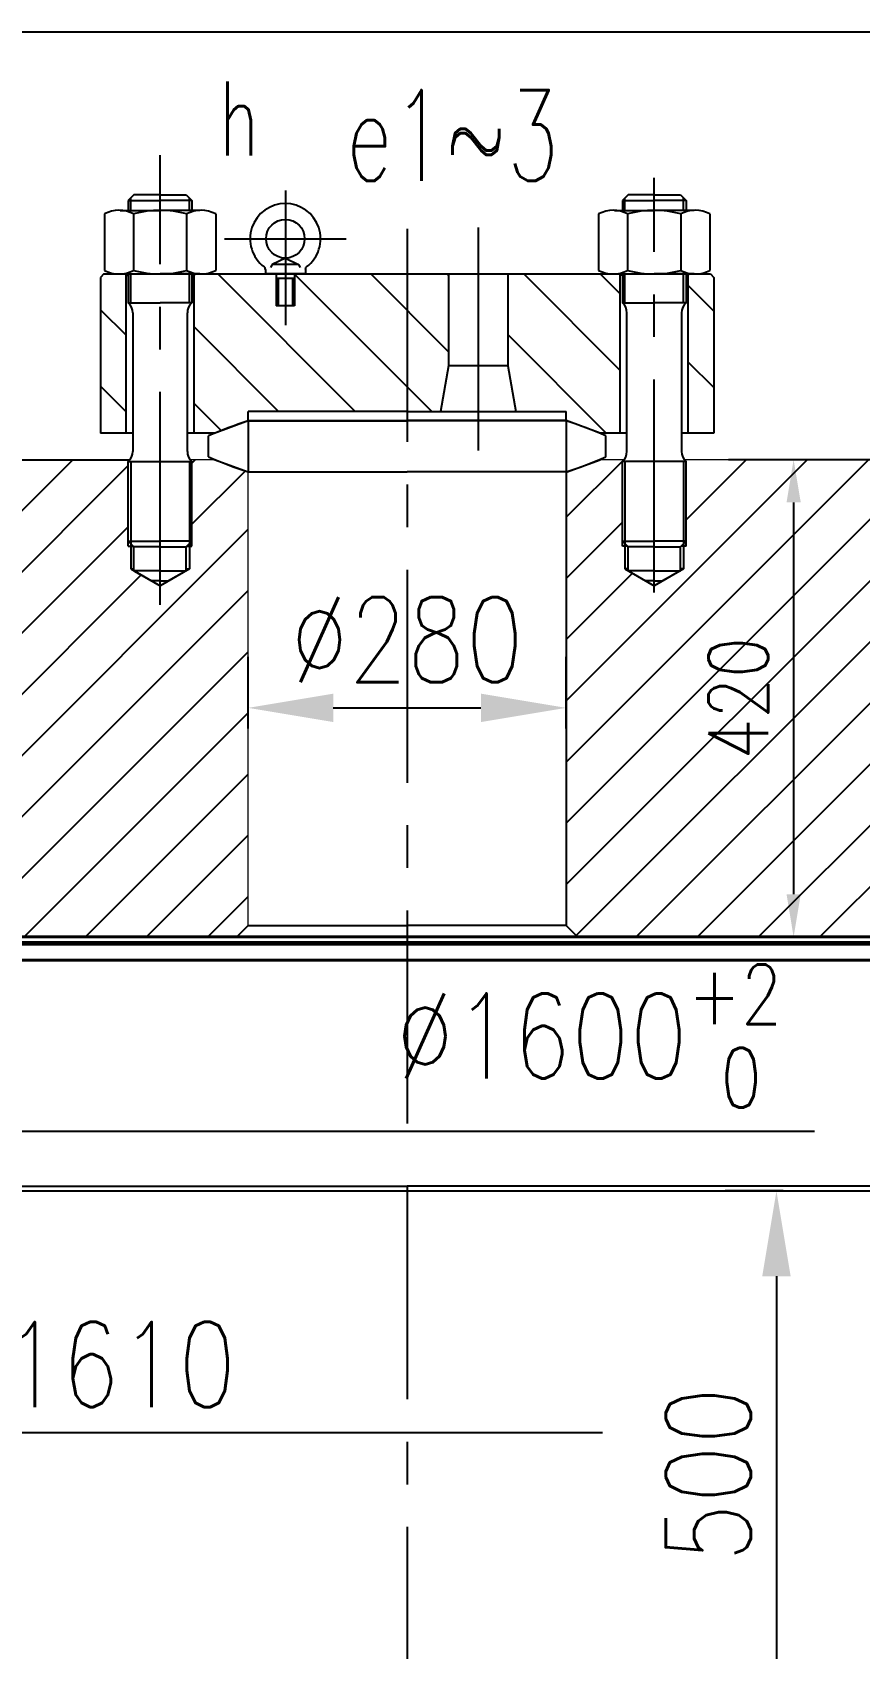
# Model space of a CAD drawing. Header units: inches. Extents: x -375 to 8535, y -150 to 12465.
# Drawn here: x 1910 to 2639, y 10167 to 11590 of the extents above; entities that cross this region are included whole.
import ezdxf

# ---------------------------------------------------------------- set-up
doc = ezdxf.new("R2010")
doc.units = ezdxf.units.IN
doc.header["$LTSCALE"] = 150
doc.linetypes.add('CENTER', pattern=[2, 1.25, -0.25, 0.25, -0.25])
for name, color, linetype in [('1', 7, 'Continuous'), ('1轮廓实线层', 7, 'Continuous'), ('2细线层', 4, 'Continuous'), ('3中心线层', 1, 'CENTER'), ('4', 1, 'CENTER'), ('5剖面线层', 2, 'Continuous'), ('6文字层', 3, 'Continuous'), ('7标注层', 4, 'Continuous')]:
    doc.layers.add(name, color=color, linetype=linetype)
doc.layers.add('BLOCK', color=7, linetype='Continuous', lineweight=40)
doc.styles.add('PC_TEXTSTYLE', font='romans.shx', dxfattribs={"width": 0.8, "bigfont": 'hzfs.shx'})
doc.styles.add('TH_GBDIM', font='romans.shx', dxfattribs={"width": 0.8, "bigfont": 'gbcbig.shx'})
doc.dimstyles.new('TH_GBDIM', dxfattribs={"dimscale": 15, "dimtxt": 3.5, "dimasz": 2.5, "dimexe": 2, "dimexo": 0, "dimgap": 1.5, "dimtad": 1, "dimdec": 0, "dimdsep": 46, "dimtxsty": 'TH_GBDIM', "dimcen": 2.5, "dimclrd": 130, "dimclre": 130, "dimclrt": 3, "dimadec": 0, "dimazin": 0, "dimtfac": 0.714286, "dimtdec": 0, "dimtmove": 0, "dimatfit": 3, "dimfxl": 0, "dimtolj": 1, "dimtzin": 0, "dimlwd": -1, "dimlwe": -1, "dimarcsym": 0})

# ---------------------------------------------------------------- blocks, each defined once
blk = doc.blocks.new('*D28')
at = {"layer": '7标注层', "color": 130}
for p, q in [((2100.3, 10976.9), (2100.3, 11040.2)), ((2380.3, 10976.9), (2380.3, 11040.2)), ((2175.3, 10995.2), (2305.3, 10995.2))]:
    blk.add_line(p, q, dxfattribs=at)
for points in [[(2175.3, 11007.7), (2175.3, 10982.7), (2100.3, 10995.2)], [(2305.3, 11007.7), (2305.3, 10982.7), (2380.3, 10995.2)]]:
    blk.add_solid(points, dxfattribs=at)
at = {"layer": 'DEFPOINTS', "color": 0}
for p in [(2380.3, 10995.2), (2100.3, 10976.9), (2380.3, 10976.9)]:
    blk.add_point(p, dxfattribs=at)
at = {"layer": '7标注层', "color": 3, "insert": (2240.3, 11055.2), "char_height": 75, "attachment_point": 5, "style": 'TH_GBDIM'}
blk.add_mtext('\\A1;%%c280{}{}', dxfattribs=at)
blk = doc.blocks.new('*D29')
at = {"layer": '7标注层', "color": 130}
for p, q in [((1435.3, 10407.5), (1435.3, 10312.2)), ((1510.3, 10357.2), (2412.4, 10357.2))]:
    blk.add_line(p, q, dxfattribs=at)
blk.add_solid([(1510.3, 10369.7), (1510.3, 10344.7), (1435.3, 10357.2)], dxfattribs=at)
at = {"layer": 'DEFPOINTS', "color": 0}
for p in [(1435.3, 10407.5), (2412.4, 10409.5), (2412.4, 10357.2)]:
    blk.add_point(p, dxfattribs=at)
at = {"layer": '7标注层', "color": 3, "insert": (1961.4, 10417.2), "char_height": 75, "attachment_point": 5, "style": 'TH_GBDIM'}
blk.add_mtext('\\A1;%%c1610{}{}', dxfattribs=at)
blk = doc.blocks.new('_None')
blk = doc.blocks.new('*D31')
at = {"layer": '7标注层', "color": 130}
for p, q in [((1439.5, 10622.5), (1439.5, 10667.5)), ((1514.5, 10622.5), (2126.7, 10622.5)), ((2126.7, 10622.5), (2598.9, 10622.5))]:
    blk.add_line(p, q, dxfattribs=at)
blk.add_solid([(1514.5, 10635), (1514.5, 10610), (1439.5, 10622.5)], dxfattribs=at)
at = {"layer": 'DEFPOINTS', "color": 0}
for p in [(2126.7, 10716.2), (1439.5, 10622.5), (2126.7, 10622.5)]:
    blk.add_point(p, dxfattribs=at)
at = {"layer": '7标注层', "color": 3, "insert": (2400.3, 10706.3), "char_height": 75, "attachment_point": 5, "style": 'TH_GBDIM'}
blk.add_mtext('\\A1;\\A1;%%c1600{\\H0.7x;\\S+2^  0;}', dxfattribs=at)
blk = doc.blocks.new('*D36')
at = {"layer": '1轮廓实线层', "color": 130}
for p, q in [((2625.1, 11213.6), (2550.5, 11213.6)), ((2580.5, 11176.1), (2580.5, 10831.1)), ((2598.4, 10793.6), (2550.5, 10793.6))]:
    blk.add_line(p, q, dxfattribs=at)
for points in [[(2574.3, 11176.1), (2586.8, 11176.1), (2580.5, 11213.6)], [(2574.3, 10831.1), (2586.8, 10831.1), (2580.5, 10793.6)]]:
    blk.add_solid(points, dxfattribs=at)
at = {"layer": 'DEFPOINTS', "color": 0}
for p in [(2625.1, 11213.6), (2580.5, 10793.6), (2598.4, 10793.6)]:
    blk.add_point(p, dxfattribs=at)
at = {"layer": '1轮廓实线层', "color": 3, "insert": (2531.8, 11003.6), "char_height": 52.5, "attachment_point": 5, "rotation": 90, "style": 'TH_GBDIM'}
blk.add_mtext('\\A1;420', dxfattribs=at)
blk = doc.blocks.new('*D71')
at = {"layer": '7标注层', "color": 130}
for p, q in [((2571.4, 10569.9), (2520.4, 10569.9)), ((2565.4, 10494.9), (2565.4, 10146)), ((2539, 10071), (2610.4, 10071))]:
    blk.add_line(p, q, dxfattribs=at)
for points in [[(2552.9, 10494.9), (2577.9, 10494.9), (2565.4, 10569.9)], [(2552.9, 10146), (2577.9, 10146), (2565.4, 10071)]]:
    blk.add_solid(points, dxfattribs=at)
at = {"layer": 'DEFPOINTS', "color": 0}
for p in [(2571.4, 10569.9), (2539, 10071), (2565.4, 10071)]:
    blk.add_point(p, dxfattribs=at)
at = {"layer": '7标注层', "color": 3, "insert": (2505.4, 10320.5), "char_height": 75, "attachment_point": 5, "rotation": 90, "style": 'TH_GBDIM'}
blk.add_mtext('\\A1;500', dxfattribs=at)
blk = doc.blocks.new('*D82')
at = {"layer": '7标注层', "color": 130}
for p, q in [((2766.7, 11589.9), (588.9, 11589.9)), ((633.9, 5347.9), (633.9, 11514.9)), ((776.2, 5272.9), (588.9, 5272.9))]:
    blk.add_line(p, q, dxfattribs=at)
for points in [[(621.4, 11514.9), (646.4, 11514.9), (633.9, 11589.9)], [(621.4, 5347.9), (646.4, 5347.9), (633.9, 5272.9)]]:
    blk.add_solid(points, dxfattribs=at)
at = {"layer": 'DEFPOINTS', "color": 0}
for p in [(633.9, 11589.9), (2766.7, 11589.9), (776.2, 5272.9)]:
    blk.add_point(p, dxfattribs=at)
at = {"layer": '7标注层', "color": 3, "insert": (573.9, 8429.6), "char_height": 75, "attachment_point": 5, "rotation": 90, "style": 'TH_GBDIM'}
blk.add_mtext('\\A1;~19590', dxfattribs=at)

msp = doc.modelspace()

# ---------------------------------------------------------------- hatches: boundary and pattern name
at = {"layer": '5剖面线层'}
h = msp.add_hatch(dxfattribs=at)
h.set_pattern_fill('ANSI31', color=256, scale=15, angle=90, style=0)
h.set_pattern_definition([(135, (2e-13, 1327.294), (-33.67596, -33.67596), [])])
h.paths.add_polyline_path([(2427.81, 11376.16), (2426.81, 11377.16), (2422.73, 11377.16, -0.0202427), (2420.51, 11377.16), (2328.81, 11377.16), (2328.81, 11296.16), (2335.87, 11256.16), (2380.31, 11256.16), (2380.31, 11248.08), (2410.31, 11237.16), (2427.81, 11237.16)])
h.paths.add_polyline_path([(2510.31, 11377.16), (2495.12, 11377.16, -0.0202427), (2492.9, 11377.16), (2488.81, 11377.16), (2487.81, 11376.16), (2487.81, 11237.16), (2510.31, 11237.16)])
h.paths.add_polyline_path([(2240.31, 11377.16), (2141.08, 11377.16), (2141.08, 11349.16), (2125.08, 11349.16), (2125.08, 11377.16), (2115.48, 11377.16), (2060.12, 11377.16, -0.0202427), (2057.9, 11377.16), (2053.81, 11377.16), (2052.81, 11376.16), (2052.81, 11237.16), (2070.31, 11237.16), (2100.31, 11248.08), (2100.31, 11256.16), (2240.31, 11256.16)])
h.paths.add_polyline_path([(1992.81, 11376.16), (1991.81, 11377.16), (1987.73, 11377.16, -0.0202427), (1985.51, 11377.16), (1970.31, 11377.16), (1970.31, 11237.16), (1992.81, 11237.16)])
h.paths.add_polyline_path([(2276.81, 11377.16), (2240.31, 11377.16), (2240.31, 11256.16), (2269.76, 11256.16), (2276.81, 11296.16)])
h = msp.add_hatch(dxfattribs=at)
h.set_pattern_fill('ANSI31', color=256, scale=12, style=0)
h.paths.add_polyline_path([(1275.31, 11210.6), (1272.31, 11213.6), (1251.31, 11213.6), (1225.31, 11213.6), (1220.31, 11208.6), (1220.31, 11011.67), (1275.31, 10989.84)])
h.paths.add_polyline_path([(1275.31, 10989.84), (1220.31, 11011.67), (1220.31, 10862.2), (1225.31, 10857.2), (1270.31, 10857.2), (1275.31, 10862.2)])
h.paths.add_polyline_path([(1568.15, 10831.86, -0.1041788), (1560.31, 10794.66, -0.0031321), (1559.84, 10793.6), (1610.56, 10793.6), (1616.34, 10803.6), (1616.34, 11211.24), (1611.63, 11212.95, -0.0001286), (1611.59, 11212.97), (1609.84, 11213.6), (1564.31, 11213.6), (1564.31, 11143.6), (1516.31, 11143.6), (1516.31, 11213.6), (1491.46, 11213.6), (1390.31, 11213.6), (1388.31, 11213.6), (1385.31, 11210.6), (1385.31, 10946.2), (1450.26, 10920.43, -0.4994713)])
h.paths.add_polyline_path([(1387.97, 10859.55), (1389.18, 10858.34), (1390.31, 10857.2), (1407.49, 10857.2, 0.2679492), (1410.09, 10858.7), (1413.56, 10864.7), (1415, 10867.2), (1417.89, 10867.2), (1419.96, 10867.2, 0.2679492), (1422.56, 10868.7), (1439.13, 10897.41, 0.1316525), (1439.54, 10898.91), (1439.54, 10901.1, -0.4142136), (1444.54, 10906.1), (1466.81, 10906.1, -0.4142136), (1471.81, 10901.1), (1471.81, 10793.6), (1559.84, 10793.6, 0.107346), (1568.15, 10831.86, 0.8580489)], flags=17)
h.paths.add_polyline_path([(2090.31, 10793.6), (2100.31, 10803.6), (2100.31, 11202.68), (2070.31, 11213.6), (2049.3, 11213.6, 0.0466146), (2050.81, 11211.97), (2050.81, 11141.97), (2050.81, 11137.6), (2048.65, 11137.6), (2048.65, 11117.6), (2022.81, 11102.69), (1996.98, 11117.6), (1996.98, 11137.6), (1994.81, 11137.6), (1994.81, 11141.97), (1994.81, 11211.97, 0.0466146), (1996.33, 11213.6), (1670.84, 11213.6), (1669.09, 11212.97, -0.0001286), (1669.05, 11212.95), (1664.34, 11211.24), (1664.34, 10803.6), (1670.11, 10793.6)])
h = msp.add_hatch(dxfattribs=at)
h.set_pattern_fill('ANSI31', color=256, scale=12, style=0)
h.paths.add_polyline_path([(3260.31, 11208.6), (3255.31, 11213.6), (3201.31, 11213.6), (3201.31, 11154.23), (3201.31, 11127.77), (3198.31, 11127.77), (3198.31, 10857.2), (3255.31, 10857.2), (3260.31, 10862.2)])
h.paths.add_polyline_path([(3162.31, 11127.77), (3159.31, 11127.77), (3159.31, 11154.23), (3159.31, 11213.6), (3023.75, 11213.6), (3020.31, 11211.62), (3020.31, 11165.08), (3020.31, 11157.6), (3018.31, 11157.6), (3018.31, 11139.16), (2997.81, 11127.33), (2977.31, 11139.16), (2977.31, 11157.6), (2975.31, 11157.6), (2975.31, 11165.08), (2975.31, 11211.62), (2971.88, 11213.6), (2936.81, 11213.6), (2922.48, 11208.39, -0.0001881), (2922.31, 11208.32), (2915.63, 11205.89, 0.3152988), (2914.31, 11204.01), (2914.31, 11095.97), (2907.81, 11093.6), (2907.81, 11036.1), (2915.31, 11028.6), (2915.31, 10803.6), (2925.31, 10793.6), (3008.81, 10793.6), (3008.81, 10901.1, -0.4142136), (3013.81, 10906.1), (3036.09, 10906.1, -0.4142136), (3041.09, 10901.1), (3041.09, 10898.91, 0.1316525), (3041.49, 10897.41), (3058.07, 10868.7, 0.2679492), (3060.67, 10867.2), (3062.74, 10867.2), (3065.63, 10867.2), (3067.13, 10864.6), (3070.54, 10858.7, 0.2679492), (3073.13, 10857.2), (3162.31, 10857.2)])
h.paths.add_polyline_path([(2765.31, 11028.6), (2772.81, 11036.1), (2772.81, 11093.6), (2766.31, 11095.97), (2766.31, 11204.01, 0.3484933), (2764.77, 11205.96, -0.0050493), (2764.81, 11205.96), (2758.31, 11208.32, -0.0001881), (2758.14, 11208.39), (2743.81, 11213.6), (2708.75, 11213.6), (2705.31, 11211.62), (2705.31, 11165.08), (2705.31, 11157.6), (2703.31, 11157.6), (2703.31, 11139.16), (2682.81, 11127.33), (2662.31, 11139.16), (2662.31, 11157.6), (2660.31, 11157.6), (2660.31, 11165.08), (2660.31, 11211.62), (2656.88, 11213.6), (2484.3, 11213.6, 0.0466146), (2485.81, 11211.97), (2485.81, 11141.97), (2485.81, 11137.6), (2483.65, 11137.6), (2483.65, 11117.6), (2457.81, 11102.69), (2431.98, 11117.6), (2431.98, 11137.6), (2429.81, 11137.6), (2429.81, 11141.97), (2429.81, 11211.97, 0.0466146), (2431.33, 11213.6), (2410.31, 11213.6), (2380.31, 11202.68), (2380.31, 10803.6), (2390.31, 10793.6), (2755.31, 10793.6), (2765.31, 10803.6)])
h.paths.add_polyline_path([(2492.4, 10936.48), (2492.4, 11070.73), (2571.15, 11070.73), (2571.15, 10936.48)], flags=24)
h = msp.add_hatch(dxfattribs=at)
h.set_pattern_fill('ANSI31', color=256, scale=15, angle=90, style=0)
h.paths.add_polyline_path([(1435.31, 10569.9), (1439.54, 10574.12), (1439.54, 10747.12, -0.2850723), (1383.85, 10826.85), (1382.81, 10826.25), (1382.81, 10684.25), (1382.81, 10673), (1380.65, 10638), (1330.31, 10608.94), (1279.98, 10638), (1277.81, 10673), (1277.81, 10684.25), (1277.81, 10826.25), (1274.78, 10828), (1225.31, 10828), (1220.31, 10823), (1220.31, 10196), (1324.81, 10091.51, -0.1989124), (1345.31, 10042.01), (1345.31, 10010.64), (1414.41, 10000.93, -0.3738847), (1421.29, 9993), (1423.29, 9993), (1433.31, 9998.79), (1433.31, 10069), (1435.31, 10071)])
h.paths.add_polyline_path([(1439.54, 10747.12), (1439.54, 10786.3, 0.1316525), (1439.13, 10787.8), (1422.56, 10816.5, 0.2679492), (1419.96, 10818), (1417.89, 10818), (1415, 10818), (1413.5, 10820.6), (1410.09, 10826.5, 0.2679492), (1407.49, 10828), (1385.85, 10828), (1383.85, 10826.85, 0.2850723)])
h.paths.add_polyline_path([(3134.31, 10623.84), (3154.31, 10623.84), (3154.31, 10626), (3158.68, 10626), (3229.06, 10626), (3230.31, 10628.17), (3230.31, 10658), (3260.31, 10658), (3260.31, 10823), (3255.31, 10828), (3180.34, 10828, -0.0007628), (3180.29, 10828), (3073.13, 10828, 0.267793), (3070.54, 10826.51, 4911.2848506), (3070.54, 10826.51, 0.0003494), (3070.54, 10826.5), (3067.07, 10820.5), (3065.63, 10818), (3062.74, 10818), (3060.67, 10818, 0.2679492), (3058.07, 10816.5), (3041.49, 10787.8, 0.1316525), (3041.09, 10786.3), (3041.09, 10574.12), (3045.31, 10569.9), (3045.31, 10557.78), (3221.76, 10510.5), (3225.53, 10520.85, -0.0000268), (3225.54, 10520.89), (3230.31, 10534), (3230.31, 10567.84), (3229.06, 10570), (3158.68, 10570), (3154.31, 10570), (3154.31, 10572.17), (3134.31, 10572.17), (3119.4, 10598)])
h.paths.add_polyline_path([(3045.31, 10071), (3047.31, 10069), (3047.31, 9998.79), (3057.34, 9993), (3059.34, 9993, -0.3738847), (3066.22, 10000.93), (3135.31, 10010.64), (3135.31, 10042.01, -0.1989124), (3155.82, 10091.51), (3230.31, 10166), (3230.31, 10187.84), (3229.06, 10190), (3158.68, 10190), (3154.31, 10190), (3154.31, 10192.17), (3134.31, 10192.17), (3119.4, 10218), (3134.31, 10243.84), (3154.31, 10243.84), (3154.31, 10246), (3158.68, 10246), (3229.06, 10246), (3230.31, 10248.17), (3230.31, 10282), (3225.54, 10295.12, -0.0000268), (3225.53, 10295.15), (3221.76, 10305.5), (3045.31, 10352.78)])

# ---------------------------------------------------------------- linework, layer by layer
for p, q in [((1992.81, 11376.16), (1991.81, 11377.16)), ((1992.81, 11376.16), (1994.81, 11376.16)), ((2050.81, 11376.16), (2052.81, 11376.16)), ((2052.81, 11376.16), (2053.81, 11377.16)), ((2427.81, 11376.16), (2426.81, 11377.16)), ((2429.81, 11376.16), (2427.81, 11376.16)), ((2487.81, 11376.16), (2485.81, 11376.16)), ((2487.81, 11376.16), (2488.81, 11377.16)), ((1998.81, 11342.91), (1998.81, 11220.91)), ((2046.81, 11220.91), (2046.81, 11342.91)), ((2433.81, 11220.91), (2433.81, 11342.91)), ((2481.81, 11342.91), (2481.81, 11220.91)), ((1994.81, 11137.6), (1999.18, 11137.6)), ((1996.98, 11139.8), (1996.98, 11117.6)), ((2046.45, 11137.6), (2050.81, 11137.6)), ((2048.65, 11139.8), (2048.65, 11117.6)), ((2434.18, 11137.6), (2429.81, 11137.6)), ((2431.98, 11139.8), (2431.98, 11117.6)), ((2485.81, 11137.6), (2481.45, 11137.6)), ((2483.65, 11139.8), (2483.65, 11117.6)), ((1996.98, 11117.6), (2022.81, 11102.69)), ((1996.98, 11117.6), (1999.81, 11117.6)), ((2048.65, 11117.6), (2022.81, 11102.69)), ((2045.81, 11117.6), (2048.65, 11117.6)), ((2431.98, 11117.6), (2457.81, 11102.69)), ((2434.81, 11117.6), (2431.98, 11117.6)), ((2483.65, 11117.6), (2457.81, 11102.69)), ((2483.65, 11117.6), (2480.81, 11117.6)), ((1661.84, 10574.12), (2240.31, 10574.12)), ((3041.09, 10574.12), (2240.31, 10574.12))]:
    msp.add_line(p, q)
at = {"linetype": 'ByBlock'}
for p, q in [((1640.34, 11213.6), (1996.33, 11213.6)), ((2663.49, 11213.6), (2523.31, 11213.6)), ((2380.31, 11203.74), (2380.31, 10803.6)), ((2100.31, 10803.6), (2090.31, 10793.6)), ((2100.31, 10803.6), (2240.31, 10803.6)), ((2380.31, 10803.6), (2240.31, 10803.6)), ((2380.31, 10803.6), (2390.31, 10793.6))]:
    msp.add_line(p, q, dxfattribs=at)
at = {"layer": '1'}
for p, q in [((2276.81, 11377.16), (2276.81, 11296.16)), ((2328.81, 11377.16), (2328.81, 11296.16)), ((2276.81, 11296.16), (2269.76, 11256.16)), ((2328.81, 11296.16), (2276.81, 11296.16)), ((2328.81, 11296.16), (2335.87, 11256.16)), ((2100.31, 11247.88), (2100.31, 11202.88)), ((2100.31, 11247.88), (2240.31, 11247.88)), ((2380.31, 11247.88), (2240.31, 11247.88)), ((2380.31, 11247.88), (2380.31, 11202.88)), ((2065.31, 11216.14), (2065.31, 11234.62)), ((2415.31, 11216.14), (2415.31, 11234.62)), ((2100.31, 11202.88), (2240.31, 11202.88)), ((2380.31, 11202.88), (2240.31, 11202.88))]:
    msp.add_line(p, q, dxfattribs=at)
for centre, start, end in [((2240.31, 10825.48), 108.33707, 113.1574), ((2240.31, 10825.48), 66.8426, 71.66293), ((2240.31, 11625.29), 246.8426, 251.66293), ((2240.31, 11625.29), 288.33707, 293.1574)]:
    msp.add_arc(centre, 445, start, end, dxfattribs=at)
at = {"layer": '1轮廓实线层'}
for p, q in [((1999.81, 11446.96), (1994.81, 11441.96)), ((1994.81, 11441.96), (2022.81, 11441.96)), ((1994.81, 11441.86), (1994.81, 11433.16)), ((2022.81, 11446.96), (1999.81, 11446.96)), ((2022.81, 11446.96), (2045.81, 11446.96)), ((2050.81, 11441.96), (2022.81, 11441.96)), ((2045.81, 11446.96), (2050.81, 11441.96)), ((2050.81, 11441.86), (2050.81, 11433.16)), ((2434.81, 11446.96), (2429.81, 11441.96)), ((2429.81, 11441.96), (2457.81, 11441.96)), ((2429.81, 11441.86), (2429.81, 11433.16)), ((2457.81, 11446.96), (2434.81, 11446.96)), ((2457.81, 11446.96), (2480.81, 11446.96)), ((2485.81, 11441.96), (2457.81, 11441.96)), ((2480.81, 11446.96), (2485.81, 11441.96)), ((2485.81, 11441.86), (2485.81, 11433.16)), ((1973.81, 11430.01), (1973.81, 11380.31)), ((1987.73, 11433.16), (2022.81, 11433.16)), ((1999.42, 11430.01), (1999.42, 11380.31)), ((2057.9, 11433.16), (2022.81, 11433.16)), ((2046.2, 11430.01), (2046.2, 11380.31)), ((2071.81, 11430.01), (2071.81, 11380.31)), ((2408.81, 11430.01), (2408.81, 11380.31)), ((2422.73, 11433.16), (2457.81, 11433.16)), ((2434.42, 11430.01), (2434.42, 11380.31)), ((2492.9, 11433.16), (2457.81, 11433.16)), ((2481.2, 11430.01), (2481.2, 11380.31)), ((2506.81, 11430.01), (2506.81, 11380.31)), ((2121.35, 11385.52), (2119.95, 11382.99)), ((2133.08, 11391.16), (2121.35, 11385.52)), ((2144.8, 11385.52), (2121.35, 11385.52)), ((2133.08, 11391.16), (2144.8, 11385.52)), ((2144.8, 11385.52), (2146.2, 11382.99)), ((1973.31, 11377.16), (1970.31, 11374.16)), ((1970.31, 11374.16), (1970.31, 11237.16)), ((1973.31, 11377.16), (2507.31, 11377.16)), ((1987.73, 11377.16), (2022.81, 11377.16)), ((1992.81, 11237.16), (1992.81, 11377.16)), ((1994.81, 11377.16), (1994.81, 11351.86)), ((2057.9, 11377.16), (2022.81, 11377.16)), ((2050.81, 11377.16), (2050.81, 11351.86)), ((2052.81, 11237.16), (2052.81, 11377.16)), ((2115.48, 11381.21), (2115.48, 11377.16)), ((2150.68, 11377.16), (2115.48, 11377.16)), ((2125.08, 11377.16), (2125.08, 11349.16)), ((2141.08, 11373.16), (2125.08, 11373.16)), ((2141.08, 11377.16), (2141.08, 11349.16)), ((2150.68, 11381.21), (2150.68, 11377.16)), ((2422.73, 11377.16), (2457.81, 11377.16)), ((2427.81, 11237.16), (2427.81, 11377.16)), ((2429.81, 11377.16), (2429.81, 11351.86)), ((2492.9, 11377.16), (2457.81, 11377.16)), ((2485.81, 11377.16), (2485.81, 11351.86)), ((2487.81, 11237.16), (2487.81, 11377.16)), ((2507.31, 11377.16), (2510.31, 11374.16)), ((2510.31, 11374.16), (2510.31, 11237.16)), ((1994.81, 11351.86), (2022.81, 11351.86)), ((2050.81, 11351.86), (2022.81, 11351.86)), ((2141.08, 11349.16), (2125.08, 11349.16)), ((2429.81, 11351.86), (2457.81, 11351.86)), ((2485.81, 11351.86), (2457.81, 11351.86)), ((2100.31, 11248.08), (2100.31, 11256.16)), ((2240.31, 11256.16), (2100.31, 11256.16)), ((2240.31, 11256.16), (2380.31, 11256.16)), ((2380.31, 11248.08), (2380.31, 11256.16)), ((2070.31, 11237.16), (2100.31, 11248.08)), ((2100.31, 11248.08), (2240.31, 11248.08)), ((2380.31, 11248.08), (2240.31, 11248.08)), ((2410.31, 11237.16), (2380.31, 11248.08)), ((1998.81, 11237.16), (1970.31, 11237.16)), ((2071.37, 11237.16), (2046.81, 11237.16)), ((2433.81, 11237.16), (2409.26, 11237.16)), ((2510.31, 11237.16), (2481.81, 11237.16)), ((2100.31, 11202.68), (2070.31, 11213.6)), ((2380.31, 11202.68), (2410.31, 11213.6)), ((1994.81, 11141.97), (1994.81, 11211.97)), ((1994.81, 11211.97), (2050.81, 11211.97)), ((2050.81, 11141.97), (2050.81, 11211.97)), ((2485.81, 11211.97), (2429.81, 11211.97)), ((2429.81, 11141.97), (2429.81, 11211.97)), ((2485.81, 11141.97), (2485.81, 11211.97)), ((1994.81, 11141.97), (2022.81, 11141.97)), ((1999.81, 11136.97), (1994.81, 11141.97)), ((2050.81, 11141.97), (2022.81, 11141.97)), ((2045.81, 11136.97), (2050.81, 11141.97)), ((2429.81, 11141.97), (2457.81, 11141.97)), ((2434.81, 11136.97), (2429.81, 11141.97)), ((2485.81, 11141.97), (2457.81, 11141.97)), ((2480.81, 11136.97), (2485.81, 11141.97)), ((2022.81, 11136.97), (1999.81, 11136.97)), ((1999.81, 11115.97), (1999.81, 11136.97)), ((2022.81, 11136.97), (2045.81, 11136.97)), ((2045.81, 11115.97), (2045.81, 11136.97)), ((2457.81, 11136.97), (2434.81, 11136.97)), ((2434.81, 11115.97), (2434.81, 11136.97)), ((2457.81, 11136.97), (2480.81, 11136.97)), ((2480.81, 11115.97), (2480.81, 11136.97)), ((2022.81, 11115.97), (1999.81, 11115.97)), ((1999.81, 11115.97), (2015.4, 11106.97)), ((2022.81, 11115.97), (2045.81, 11115.97)), ((2045.81, 11115.97), (2030.23, 11106.97)), ((2457.81, 11115.97), (2434.81, 11115.97)), ((2434.81, 11115.97), (2450.4, 11106.97)), ((2457.81, 11115.97), (2480.81, 11115.97)), ((2480.81, 11115.97), (2465.23, 11106.97)), ((2022.81, 11106.97), (2015.4, 11106.97)), ((2022.81, 11106.97), (2030.23, 11106.97)), ((2457.81, 11106.97), (2450.4, 11106.97)), ((2457.81, 11106.97), (2465.23, 11106.97)), ((1435.31, 10569.9), (3045.31, 10569.9))]:
    msp.add_line(p, q, dxfattribs=at)
msp.add_circle((2133.08, 11408.16), 17, dxfattribs=at)
for centre, radius, start, end in [((1986.62, 11405.76), 27.43, 62.17005, 117.82995), ((2022.81, 11344.75), 88.42, 90, 105.34009), ((2022.81, 11344.75), 88.42, 74.65991, 90), ((2059.01, 11405.76), 27.43, 62.17005, 117.82995), ((2133.08, 11408.16), 31, 307.13807, 232.86192), ((2421.62, 11405.76), 27.43, 62.17005, 117.82995), ((2457.81, 11344.75), 88.42, 90, 105.34009), ((2457.81, 11344.75), 88.42, 74.65991, 90), ((2494.01, 11405.76), 27.43, 62.17005, 117.82995), ((2112.66, 11381.21), 2.82, 0, 52.86193), ((2153.49, 11381.21), 2.82, 127.13808, 180), ((1986.62, 11404.57), 27.43, 242.17005, 297.82995), ((2022.81, 11465.58), 88.42, 254.65991, 270), ((2022.81, 11465.58), 88.42, 270, 285.34009), ((2059.01, 11404.57), 27.43, 242.17005, 297.82995), ((2421.62, 11404.57), 27.43, 242.17005, 297.82995), ((2457.81, 11465.58), 88.42, 254.65991, 270), ((2457.81, 11465.58), 88.42, 270, 285.34009), ((2494.01, 11404.57), 27.43, 242.17005, 297.82995), ((1986.81, 11342.91), 12, 0, 48.18969), ((2058.81, 11342.91), 12, 131.81031, 180), ((2421.81, 11342.91), 12, 0, 48.18969), ((2493.81, 11342.91), 12, 131.81031, 180), ((1986.81, 11220.91), 12, 311.81031, 0), ((2058.81, 11220.91), 12, 180, 228.18969), ((2421.81, 11220.91), 12, 311.81031, 0), ((2493.81, 11220.91), 12, 180, 228.18969)]:
    msp.add_arc(centre, radius, start, end, dxfattribs=at)
at = {"layer": '2细线层'}
for p, q in [((1996.98, 11433.16), (1996.98, 11444.02)), ((2048.65, 11433.16), (2048.65, 11444.02)), ((2431.98, 11433.16), (2431.98, 11444.02)), ((2483.65, 11433.16), (2483.65, 11444.02)), ((1996.98, 11351.86), (1996.98, 11377.16)), ((2048.65, 11351.86), (2048.65, 11377.16)), ((2126.68, 11373.16), (2126.68, 11349.16)), ((2139.48, 11373.16), (2139.48, 11349.16)), ((2431.98, 11351.86), (2431.98, 11377.16)), ((2483.65, 11351.86), (2483.65, 11377.16)), ((1996.98, 11211.97), (1996.98, 11139.8)), ((2048.65, 11211.97), (2048.65, 11139.8)), ((2431.98, 11211.97), (2431.98, 11139.8)), ((2483.65, 11211.97), (2483.65, 11139.8)), ((1994.81, 11137.6), (1994.81, 11141.97)), ((2050.81, 11137.6), (2050.81, 11141.97)), ((2429.81, 11137.6), (2429.81, 11141.97)), ((2485.81, 11137.6), (2485.81, 11141.97))]:
    msp.add_line(p, q, dxfattribs=at)
at = {"layer": '3中心线层'}
for p, q in [((2022.81, 11085.79), (2022.81, 11481.66)), ((2457.81, 11096.7), (2457.81, 11461.9)), ((2133.08, 11450.74), (2133.08, 11332.16)), ((2240.31, 11416.82), (2240.31, 10594.27)), ((2079.58, 11408.16), (2186.58, 11408.16)), ((2240.31, 10574.12), (2240.31, 8151.46))]:
    msp.add_line(p, q, dxfattribs=at)
at = {"layer": '4', "ltscale": 10}
msp.add_line((2302.81, 11418.04), (2302.81, 11221.76), dxfattribs=at)
at = {"layer": '5剖面线层', "color": 7, "lineweight": 0}
for p, q in [((2071.37, 11213.6), (2049.3, 11213.6)), ((2431.33, 11213.6), (2409.26, 11213.6)), ((2663.49, 11213.6), (2484.3, 11213.6)), ((2100.31, 10803.6), (2100.31, 11203.74)), ((2090.31, 10793.6), (2100.31, 10803.6)), ((2380.31, 10803.6), (2390.31, 10793.6))]:
    msp.add_line(p, q, dxfattribs=at)
at = {"layer": 'BLOCK'}
for p, q in [((1661.84, 10793.6), (2240.31, 10793.6)), ((2240.31, 10788.6), (1661.84, 10788.6)), ((2240.31, 10787.1), (1661.84, 10787.1)), ((2840.31, 10793.6), (2240.31, 10793.6)), ((2240.31, 10788.6), (2840.31, 10788.6)), ((2240.31, 10787.1), (2840.31, 10787.1)), ((1661.84, 10773.1), (2240.31, 10773.1)), ((2977.81, 10773.1), (2240.31, 10773.1))]:
    msp.add_line(p, q, dxfattribs=at)

# ---------------------------------------------------------------- texts
at = {"layer": '6文字层', "style": 'PC_TEXTSTYLE', "width": 0.667}
for s, height, p in [('h', 65, (2074.69, 11481.46)), ('e1~3', 80, (2186.49, 11459.08))]:
    msp.add_text(s, height=height, dxfattribs=at).set_placement(p)

# ---------------------------------------------------------------- dimensions: what is measured, and where the dimension line sits
at = {"layer": '1轮廓实线层'}
dim = msp.add_linear_dim(base=(2580.52, 10793.6), p1=(2625.14, 11213.6), p2=(2598.42, 10793.6), angle=90, dimstyle='TH_GBDIM', dxfattribs=at)
dim.commit()
dim.dimension.update_dxf_attribs({"geometry": '*D36', "text_midpoint": (2531.77, 11003.6)})
at = {"layer": '7标注层'}
dim = msp.add_linear_dim(base=(633.91, 11589.87), p1=(776.18, 5272.94), p2=(2766.67, 11589.87), angle=90, text='~19590', dimstyle='TH_GBDIM', override={"dimtxt": 5, "dimasz": 5, "dimexe": 3, "dimdec": 1}, dxfattribs=at)
dim.commit()
dim.dimension.update_dxf_attribs({"geometry": '*D82', "text_midpoint": (633.91, 8429.59), "dimtype": 160})
dim = msp.add_aligned_dim(p1=(2100.31, 10976.92), p2=(2380.31, 10976.92), distance=18.26, text='%%c<>{}{}', dimstyle='TH_GBDIM', override={"dimtxt": 5, "dimasz": 5, "dimexe": 3, "dimgap": 1.5, "dimtad": 1, "dimjust": 0, "dimdec": 0, "dimlfac": 1, "dimse1": 0, "dimse2": 0, "dimsd1": 0, "dimsd2": 0}, dxfattribs=at)
dim.commit()
dim.dimension.update_dxf_attribs({"geometry": '*D28', "text_midpoint": (2240.31, 11055.18)})
dim = msp.add_linear_dim(base=(2126.65, 10622.5), p1=(1439.54, 10622.5), p2=(2126.65, 10716.19), text='\\A1;%%c1600{\\H0.7x;\\S+2^  0;}', dimstyle='TH_GBDIM', override={"dimtxt": 5, "dimasz": 5, "dimexe": 3, "dimblk2": 'None', "dimsah": 1, "dimse2": 1}, dxfattribs=at)
dim.commit()
dim.dimension.update_dxf_attribs({"geometry": '*D31', "text_midpoint": (2400.29, 10622.5), "dimtype": 160})
dim = msp.add_linear_dim(base=(2565.45, 10071), p1=(2571.38, 10569.9), p2=(2538.96, 10071), angle=90, text='500', dimstyle='TH_GBDIM', override={"dimtxt": 5, "dimasz": 5, "dimexe": 3}, dxfattribs=at)
dim.commit()
dim.dimension.update_dxf_attribs({"geometry": '*D71', "text_midpoint": (2505.45, 10320.45)})
dim = msp.add_linear_dim(base=(2412.41, 10357.18), p1=(1435.31, 10407.55), p2=(2412.41, 10409.51), text='%%c1610{}{}', dimstyle='TH_GBDIM', override={"dimtxt": 5, "dimasz": 5, "dimexe": 3, "dimgap": 1.5, "dimtad": 1, "dimjust": 0, "dimdec": 0, "dimlfac": 1, "dimblk2": 'None', "dimsah": 1, "dimse1": 0, "dimse2": 1, "dimsd1": 0, "dimsd2": 0}, dxfattribs=at)
dim.commit()
dim.dimension.update_dxf_attribs({"geometry": '*D29', "text_midpoint": (1961.36, 10417.18)})

doc.saveas('drawing.dxf')
